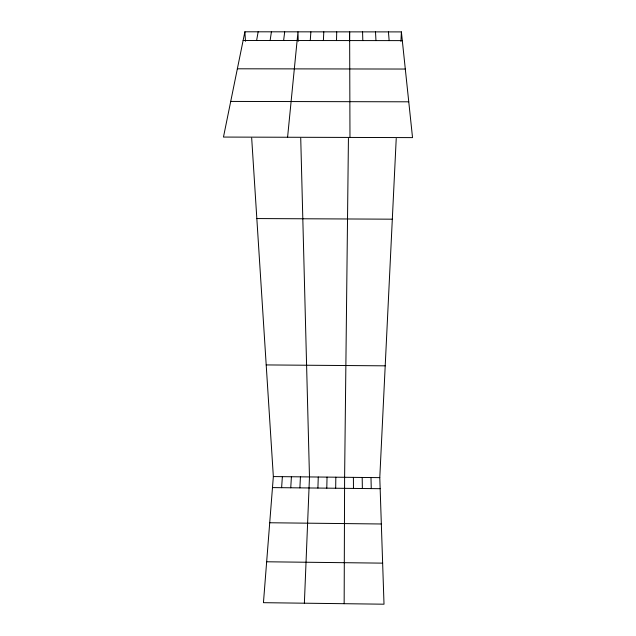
<?xml version="1.0" encoding="UTF-8"?>
<svg xmlns="http://www.w3.org/2000/svg" width="636" height="636" viewBox="0 0 636 636"><rect width="100%" height="100%" fill="white"/><g stroke="black" fill="none" stroke-linecap="round" stroke-linejoin="round"><path stroke-width="0.95" d="M344.156 603.699L344.609 477.286L348.433 138.346M349.53 41.38L349.633 31.872L349.975 137.432M335.681 488.241L335.824 477.199M336.516 40.561L336.714 31.864M326.793 488.154L327.039 477.111M317.913 488.066L318.262 477.024M304.374 603.198L309.478 476.936L300.733 138.203M323.382 40.553L323.796 31.856M251.681 138.06L273.345 476.571L263.447 602.682L384.009 604.2L379.787 477.636L396.228 138.481M400.934 41.427L401.396 31.903L244.884 31.8L223.467 137.066L412.533 137.614L401.396 31.903M299.89 487.884L300.438 476.841M290.747 487.788L291.407 476.754M281.613 487.693L282.368 476.666M310.249 40.537L310.885 31.848M287.583 137.249L297.982 31.84L298.228 41.332M283.616 40.513L284.697 31.824M270.109 40.505L271.421 31.816M256.61 40.489L258.152 31.808M243.119 40.481L402.318 40.617M237.355 68.799L405.307 69.046M230.717 101.426L408.757 101.808M256.833 218.561L392.317 219.181M266.198 364.929L385.209 365.835M273.345 476.571L379.787 477.636M272.478 487.597L380.161 488.694M269.72 522.76L381.338 523.985M266.659 561.779L382.641 563.138M388.445 31.895L389.145 40.609M244.884 31.8L245.496 41.292M375.502 31.887L375.971 40.593M362.568 31.88L362.814 40.585M370.987 477.549L371.257 488.607M362.194 477.461L362.361 488.52M353.401 477.374L353.465 488.424"/></g></svg>
